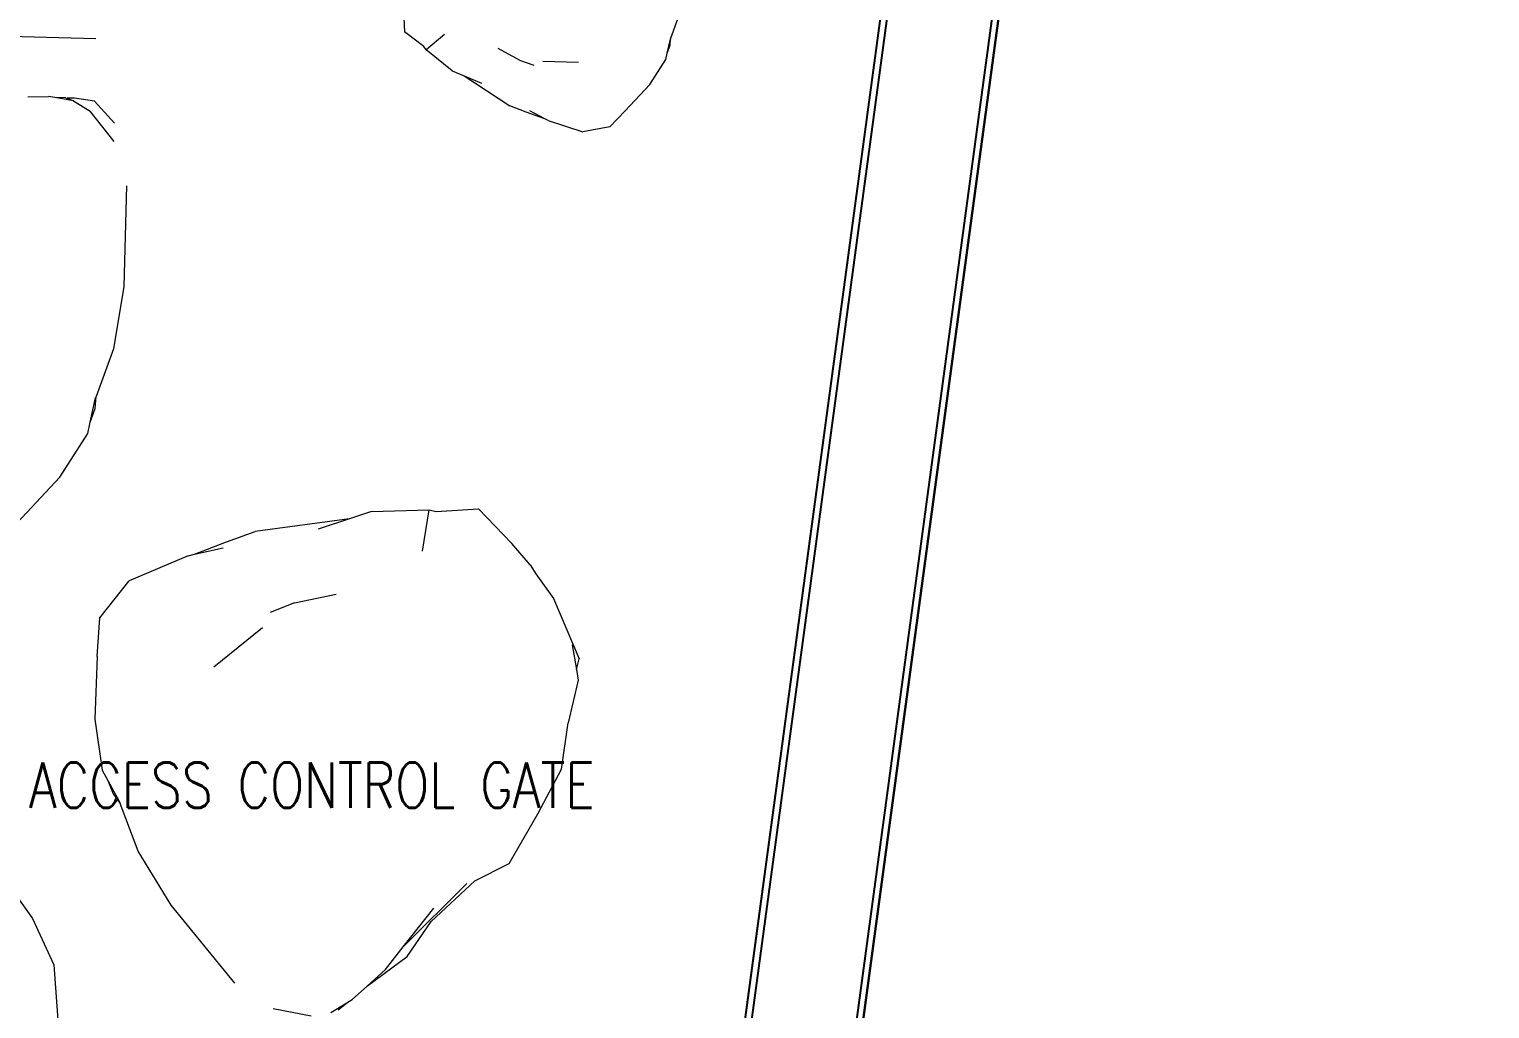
# Model space of a CAD drawing. Header units: metres. Extents: x 42 to 199, y -121 to 268.
# Drawn here: x 130.511 to 133.751, y -62.407 to -60.235 of the extents above; entities that cross this region are included whole.
import ezdxf

# ---------------------------------------------------------------- set-up
doc = ezdxf.new("R2010")
doc.units = ezdxf.units.M
doc.header["$LTSCALE"] = 0.3
for name, color, linetype in [('A-ELEVATION 4', 8, 'Continuous'), ('A-Site Boundary', 8, 'Continuous'), ('A-TEXT ARCHITECURAL', 8, 'Continuous'), ('A-Wall-Full', 8, 'Continuous'), ('A-Wall-Plst', 8, 'Continuous')]:
    doc.layers.add(name, color=color, linetype=linetype)
doc.layers.add('DA HOUSE ARCH LAYOUT', color=8, linetype='Continuous', lineweight=9)
doc.styles.add('ROMANS', font='romans.shx', dxfattribs={"width": 0.8, "height": 0.5})

# ---------------------------------------------------------------- blocks, each defined once
blk = doc.blocks.new('zw$195B-flat-1-flat-1-flat-1-flat-1-flat-1-flat-1')
at = {"layer": 'A-Site Boundary', "color": 8, "ltscale": 0.6}
for points in [[(-3.9776, -0.1085), (-3.4816, 5.5764), (-2.9436, 11.7416), (-2.5633, 16.1008), (-2.2011, 20.2521), (1.5727, 19.7419), (5.0323, 19.2741), (8.9429, 18.7454), (12.7318, 18.2331), (16.7243, 17.6933), (21.1213, 17.0988), (25.111, 16.5594), (27.3947, 16.2506), (29.2079, 16.0055), (32.0196, 15.6253), (31.5318, 10.718), (30.9785, 5.1523), (30.2862, -1.8121)], [(-3.7186, -0.1311), (-3.2226, 5.5538), (-2.6846, 11.719), (-2.3043, 16.0782), (-1.9657, 19.9579), (1.5378, 19.4842), (4.9975, 19.0165), (8.9081, 18.4878), (12.6969, 17.9755), (16.6894, 17.4357), (21.0864, 16.8412), (25.0762, 16.3017), (27.3599, 15.993), (29.173, 15.7478), (31.7361, 15.4013), (31.2731, 10.7437), (30.7198, 5.178), (30.0275, -1.7864)]]:
    blk.add_lwpolyline(points, dxfattribs=at)
blk = doc.blocks.new('zw$13A4')
at = {"layer": 'A-ELEVATION 4', "lineweight": 0, "transparency": 33554508}
for p, q in [((-6.6929, 5.3757), (-6.69, 5.3146)), ((-6.0775, 5.3607), (-6.0996, 5.2999)), ((-6.6471, 5.282), (-6.69, 5.3146)), ((-7.3748, 5.2992), (-7.5979, 5.3053)), ((-6.6415, 5.2744), (-6.6471, 5.282)), ((-6.6008, 5.3085), (-6.6415, 5.2744)), ((-6.1071, 5.2673), (-6.1002, 5.2984)), ((-6.1071, 5.2673), (-6.1009, 5.2847)), ((-6.1009, 5.2847), (-6.0996, 5.2999)), ((-6.0996, 5.2999), (-6.1002, 5.2984)), ((-6.5845, 5.228), (-6.6415, 5.2744)), ((-6.4346, 5.2517), (-6.4819, 5.2778)), ((-6.4346, 5.2517), (-6.403, 5.2408)), ((-6.3037, 5.2464), (-6.3832, 5.2489)), ((-6.1456, 5.1975), (-6.1103, 5.2528)), ((-6.1103, 5.2528), (-6.1071, 5.2673)), ((-6.5845, 5.228), (-6.5572, 5.2167)), ((-6.5572, 5.2167), (-6.4561, 5.1505)), ((-6.5572, 5.2167), (-6.5189, 5.2007)), ((-6.2002, 5.1391), (-6.1456, 5.1975)), ((-7.525, 5.17), (-7.4792, 5.1711)), ((-7.4654, 5.1687), (-7.4792, 5.1711)), ((-7.4408, 5.1684), (-7.4654, 5.1687)), ((-7.4243, 5.1617), (-7.4654, 5.1687)), ((-7.4408, 5.1684), (-7.4377, 5.1671)), ((-7.4215, 5.1675), (-7.4377, 5.1671)), ((-7.4377, 5.1671), (-7.4243, 5.1617)), ((-7.4243, 5.1617), (-7.3869, 5.1383)), ((-7.3772, 5.1605), (-7.4215, 5.1675)), ((-7.3772, 5.1605), (-7.3331, 5.1117)), ((-7.3338, 5.0711), (-7.3869, 5.1383)), ((-6.4199, 5.1367), (-6.4561, 5.1505)), ((-6.3786, 5.1218), (-6.4199, 5.1367)), ((-6.3786, 5.1218), (-6.4118, 5.1396)), ((-6.3714, 5.1179), (-6.3786, 5.1218)), ((-6.2002, 5.1391), (-6.2347, 5.1042)), ((-6.3714, 5.1179), (-6.294, 5.093)), ((-6.2347, 5.1042), (-6.294, 5.093)), ((-7.3063, 4.9729), (-7.3124, 4.7498)), ((-7.3124, 4.7498), (-7.3354, 4.6119)), ((-7.3354, 4.6119), (-7.374, 4.5058)), ((-7.387, 4.449), (-7.3749, 4.5032)), ((-7.3762, 4.4794), (-7.374, 4.5058)), ((-7.374, 4.5058), (-7.3749, 4.5032)), ((-7.387, 4.449), (-7.3762, 4.4794)), ((-7.3926, 4.4237), (-7.387, 4.449)), ((-7.4541, 4.3274), (-7.3926, 4.4237)), ((-7.5493, 4.2256), (-7.4541, 4.3274)), ((-6.7633, 4.2507), (-6.8122, 4.2346)), ((-6.7633, 4.2507), (-6.6354, 4.2545)), ((-6.65, 4.1632), (-6.6354, 4.2545)), ((-6.6354, 4.2545), (-6.6193, 4.2508)), ((-6.6193, 4.2508), (-6.5254, 4.2569)), ((-6.4521, 4.1797), (-6.5254, 4.2569)), ((-6.8122, 4.2346), (-7.021, 4.2066)), ((-6.8122, 4.2346), (-6.881, 4.2119)), ((-7.1558, 4.156), (-7.0844, 4.1835)), ((-7.0844, 4.1835), (-7.021, 4.2066)), ((-6.4108, 4.1329), (-6.4521, 4.1797)), ((-7.1698, 4.1529), (-7.3002, 4.0975)), ((-7.1698, 4.1529), (-7.1558, 4.156)), ((-7.1558, 4.156), (-7.0918, 4.1704)), ((-6.4108, 4.1329), (-6.3989, 4.1126)), ((-7.3656, 4.0151), (-7.3002, 4.0975)), ((-6.3989, 4.1126), (-6.3593, 4.0581)), ((-6.934, 4.0487), (-6.8418, 4.068)), ((-6.3593, 4.0581), (-6.3026, 3.9244)), ((-6.934, 4.0487), (-6.9881, 4.0268)), ((-7.3713, 3.9298), (-7.3656, 4.0151)), ((-7.1125, 3.9064), (-7.0048, 3.9937)), ((-6.3181, 3.9551), (-6.3087, 3.9005)), ((-7.3713, 3.9298), (-7.3767, 3.7905)), ((-6.3087, 3.9005), (-6.3026, 3.9244)), ((-6.3087, 3.9005), (-6.3047, 3.8772)), ((-6.3047, 3.8772), (-6.3266, 3.7824)), ((-7.3767, 3.7905), (-7.3602, 3.6774)), ((-6.342, 3.6799), (-6.3266, 3.7824)), ((-7.3602, 3.6774), (-7.3479, 3.6546)), ((-6.3944, 3.5808), (-6.342, 3.6799)), ((-7.3479, 3.6546), (-7.3362, 3.6246)), ((-7.3479, 3.6546), (-7.3216, 3.6057)), ((-7.3362, 3.6246), (-7.3206, 3.6032)), ((-7.3206, 3.6032), (-7.3216, 3.6057)), ((-7.2804, 3.4977), (-7.3206, 3.6032)), ((-6.4581, 3.4706), (-6.3944, 3.5808)), ((-7.2076, 3.3783), (-7.2804, 3.4977)), ((-6.534, 3.4319), (-6.4581, 3.4706)), ((-6.6925, 3.286), (-6.5513, 3.426)), ((-6.6308, 3.3416), (-6.534, 3.4319)), ((-7.0663, 3.2055), (-7.2076, 3.3783)), ((-6.6925, 3.286), (-6.625, 3.3716)), ((-6.6839, 3.2643), (-6.6308, 3.3416)), ((-6.7323, 3.2355), (-6.6925, 3.286)), ((-6.7719, 3.1995), (-6.6839, 3.2643)), ((-6.7323, 3.2355), (-6.7719, 3.1995)), ((-6.7719, 3.1995), (-6.8059, 3.1688)), ((-6.9812, 3.1493), (-6.8971, 3.1331)), ((-6.8535, 3.1399), (-6.8178, 3.1615)), ((-6.8367, 3.1457), (-6.8178, 3.1615)), ((-6.8178, 3.1615), (-6.8059, 3.1688))]:
    blk.add_line(p, q, dxfattribs=at)
blk.add_lwpolyline([(-7.6464, 3.5326), (-7.5149, 3.3487), (-7.4676, 3.2458), (-7.457, 3.1033), (-7.4694, 3.0121), (-7.4933, 2.9669), (-7.5628, 2.8632), (-7.6254, 2.8307), (-7.6856, 2.8092), (-7.8015, 2.7914), (-7.9524, 2.8139), (-8.0664, 2.8833), (-8.0973, 2.912), (-8.1565, 3.0299), (-8.1678, 3.0524), (-8.1989, 3.1019)], dxfattribs=at)
blk = doc.blocks.new('DA HOUSE ARCH LAYOUT')
at = {"layer": 'A-Wall-Full', "color": 8}
blk.add_lwpolyline([(-18.438, 13.0328), (-18.4067, 13.261), (36.5875, 8.4624), (31.9647, -25.7283), (-23.0108, -20.2632), (-22.8333, -18.9707), (-22.6055, -19.002), (-22.7505, -20.058), (31.7666, -25.4775), (36.3273, 8.2543)], close=True, dxfattribs=at)
at = {"layer": 'A-Wall-Plst', "color": 8}
blk.add_lwpolyline([(-9.4697, 12.2352), (-9.4697, 9.7912), (-10.4447, 9.7912), (-10.4447, 9.5312), (-9.2097, 9.5312), (-9.2097, 12.2125), (36.3103, 8.2407), (31.7536, -25.4611), (-18.6707, -20.4485), (-18.654, -20.3271), (-18.8323, -20.3026), (-18.8499, -20.4306), (-20.3137, -20.2851), (-20.3063, -20.2312), (-20.5639, -20.1958), (-20.5726, -20.2594), (-22.7335, -20.0446), (-22.5885, -18.9891), (-22.8461, -18.9538), (-23.0278, -20.2766), (31.9777, -25.7447), (36.6045, 8.476), (-18.4196, 13.2772), (-18.455, 13.0192)], close=True, dxfattribs=at)
at = {"layer": 'A-ELEVATION 4', "color": 8, "lineweight": 0}
blk.add_blockref('zw$13A4', (40.8872, -4.9273), dxfattribs=at)
at = {"layer": 'A-Site Boundary', "color": 8, "rotation": 270}
blk.add_blockref('zw$195B-flat-1-flat-1-flat-1-flat-1-flat-1-flat-1', (16.3523, 6.275), dxfattribs=at)
at = {"layer": 'A-TEXT ARCHITECURAL', "color": 8, "insert": (35.0003, -1.2332), "char_height": 0.1, "width": 2.017239, "attachment_point": 3, "style": 'ROMANS'}
blk.add_mtext('\\pxqc;ACCESS CONTROL GATE', dxfattribs=at)

msp = doc.modelspace()

# ---------------------------------------------------------------- block references
at = {"layer": 'DA HOUSE ARCH LAYOUT'}
msp.add_blockref('DA HOUSE ARCH LAYOUT', (97.1462, -60.628), dxfattribs=at)

doc.saveas('drawing.dxf')
